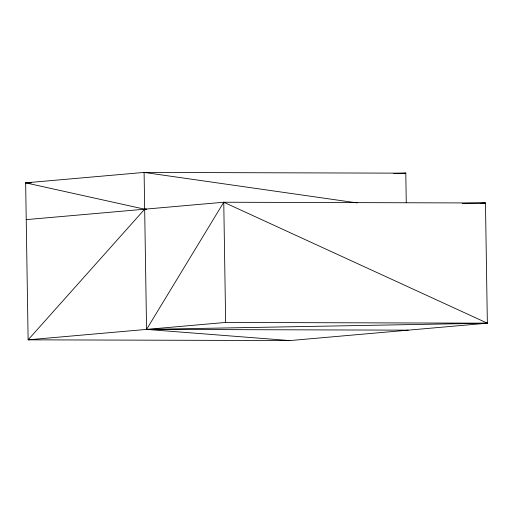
<?xml version="1.0" encoding="UTF-8"?>
<svg xmlns="http://www.w3.org/2000/svg" width="513" height="513" viewBox="0 0 513 513"><rect width="100%" height="100%" fill="white"/><g stroke="black" fill="none" stroke-linecap="round" stroke-linejoin="round"><path stroke-width="0.77" d="M289.819 340.581L146.558 329.404L223.758 202.237L485.465 202.988L487.35 323.19L289.819 340.581L28.119 339.83L25.65 182.846L144.095 172.419L405.796 173.17L406.258 202.757M404.315 173.766L405.796 173.17L393.792 173.477M400.23 173.663L405.796 173.17M26.227 219.628L223.758 202.237L487.35 323.19L146.558 329.404L144.095 172.419L357.247 202.924M480.719 203.404L485.465 202.988L462.264 203.411M487.35 323.19L225.649 322.44L28.119 339.83L144.672 209.195L146.276 209.169L144.672 209.195L25.65 182.846L31.255 182.705M25.65 182.846L31.255 182.859M146.558 329.404L408.265 330.154M223.758 202.237L225.649 322.44"/></g></svg>
